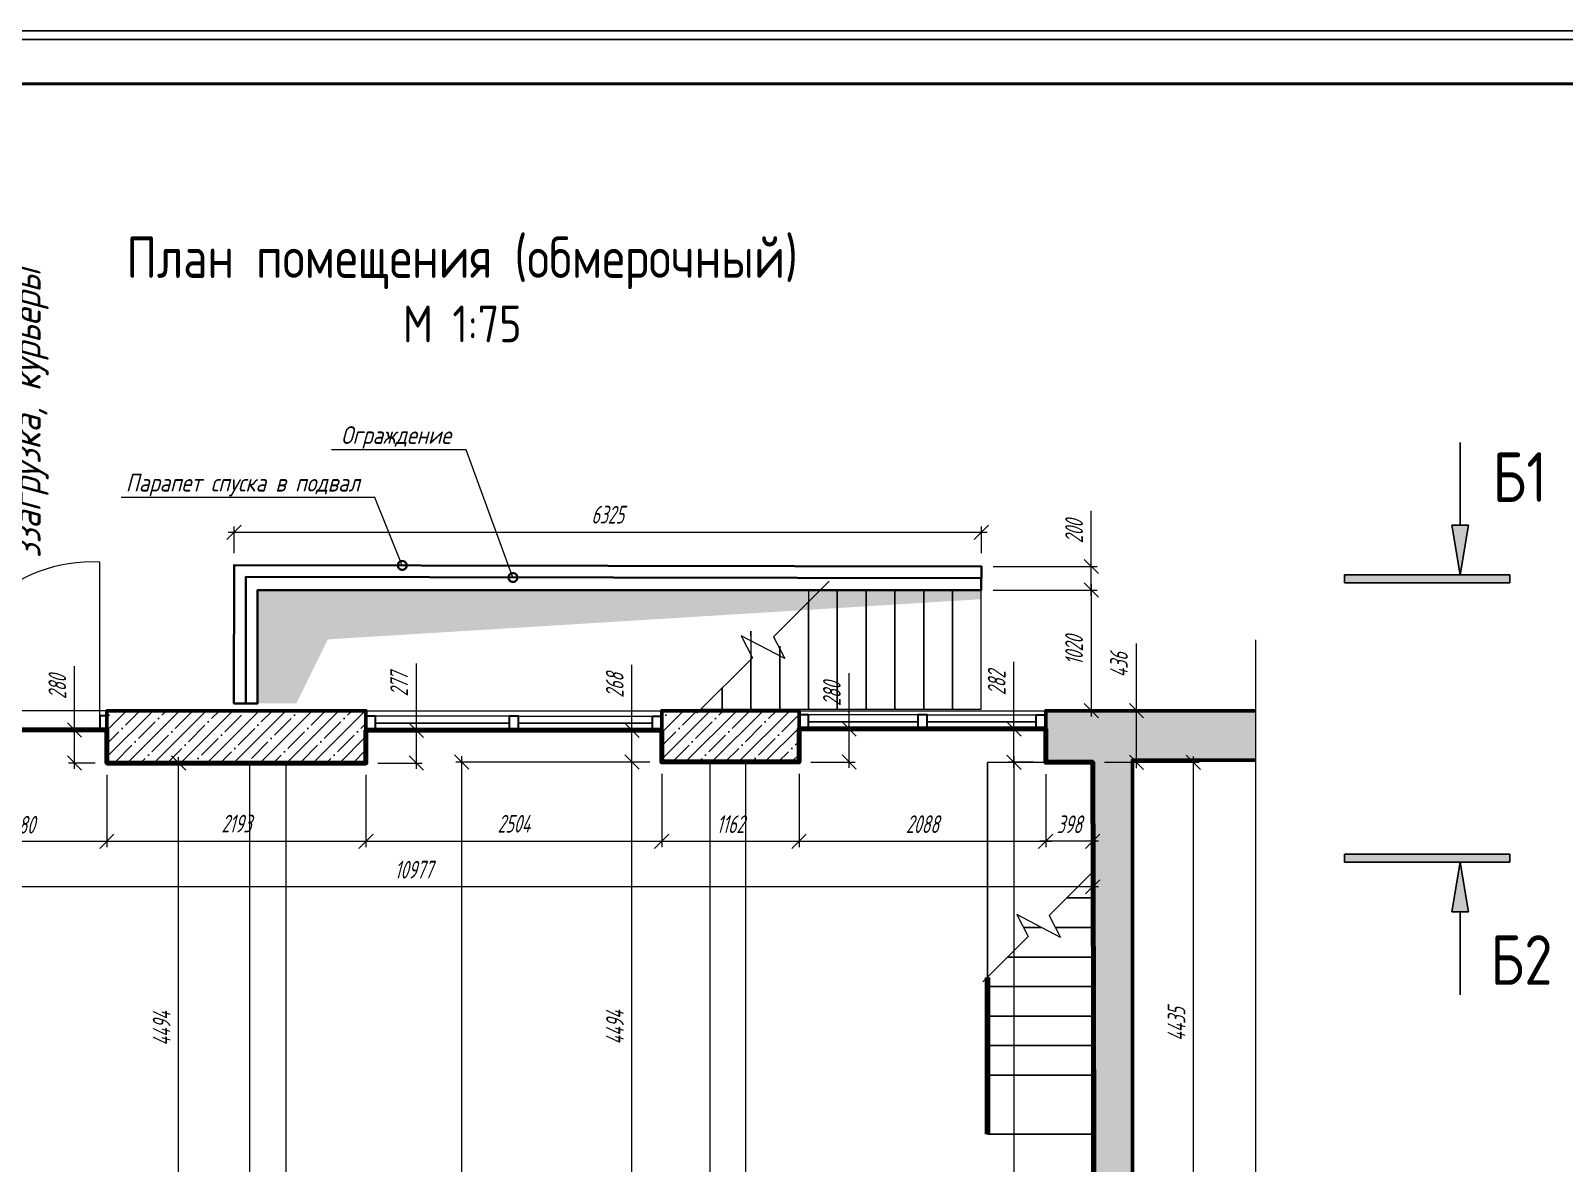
# Model space of a CAD drawing. Header units: millimetres. Extents: x -85477 to 745244, y -3684 to 128206.
# Drawn here: x 553729 to 566711, y 87779 to 97364 of the extents above; entities that cross this region are included whole.
import ezdxf
from ezdxf import colors
from ezdxf.entities.mleader import LeaderData, LeaderLine
from ezdxf.enums import TextEntityAlignment as Align
from ezdxf.math import Vec2, Vec3

# ---------------------------------------------------------------- set-up
doc = ezdxf.new("R2010")
doc.units = ezdxf.units.MM
doc.linetypes.add('ACAD_ISO02W100', pattern=[15, 12, -3])
doc.layers.add('БЛОКИ', color=7, linetype='Continuous')
doc.layers.add('ФОРМАТ', color=7, linetype='Continuous')
for name, color, linetype, lineweight in [('РАЗМЕРЫ', 5, 'Continuous', 15), ('СТЕНЫ 01', 7, 'Continuous', 50), ('ТЕКСТ', 106, 'Continuous', 20)]:
    doc.layers.add(name, color=color, linetype=linetype, lineweight=lineweight)
doc.layers.add('ШТРИХОВКА', color=3, linetype='Continuous', transparency=0.5)
doc.styles.add('ism - 01', font='simplex.shx', dxfattribs={"width": 0.62, "oblique": 15, "height": 150})
doc.styles.add('ism - 02', font='simplex.shx', dxfattribs={"width": 0.8, "oblique": 15, "height": 150})
doc.styles.add('TITLE', font='romant.shx', dxfattribs={"width": 0.8})
doc.linetypes.add('ограждение2', pattern='A,6.35,-2.54,[132,ltypeshp.shx,S=2.54,R=0,X=-2.54,Y=0],-2.54,25.4', length=36.83)
doc.dimstyles.new('ism - 01', dxfattribs={"dimtxt": 150, "dimasz": 120, "dimexe": 50, "dimexo": 100, "dimgap": 65, "dimtad": 1, "dimdec": 0, "dimtxsty": 'ism - 01', "dimblk": 'OBLIQUE', "dimcen": 0, "dimdle": 50, "dimadec": 0, "dimazin": 0, "dimtfac": 1, "dimtdec": 0, "dimtmove": 0, "dimatfit": 3, "dimldrblk": 'OBLIQUE', "dimfxl": 1, "dimlwd": -1, "dimlwe": -1, "dimarcsym": 0})

# ---------------------------------------------------------------- blocks, each defined once
blk = doc.blocks.new('_Oblique')
at = {"color": 0, "lineweight": -2}
blk.add_line((-0.5, -0.5), (0.5, 0.5), dxfattribs=at)
blk = doc.blocks.new('*D131')
at = {"layer": 'Defpoints', "color": 0}
for p in [(562719, 91173), (563571, 91173), (562719, 86738)]:
    blk.add_point(p, dxfattribs=at)
at = {"layer": 'РАЗМЕРЫ', "color": 0}
for p, q in [((562819, 91173), (563621, 91173)), ((563571, 86688), (563571, 91223)), ((562819, 86738), (563621, 86738))]:
    blk.add_line(p, q, dxfattribs=at)
at = {"layer": 'РАЗМЕРЫ', "color": 0, "xscale": 120, "yscale": 120, "zscale": 120}
for p, rotation in [((563571, 91173), 90), ((563571, 86738), 270)]:
    blk.add_blockref('_Oblique', p, dxfattribs=dict(at, rotation=rotation))
at = {"layer": 'РАЗМЕРЫ', "color": 0, "insert": (563428, 88956), "char_height": 150, "attachment_point": 5, "rotation": 90, "style": 'ism - 01'}
blk.add_mtext('4435', dxfattribs=at)
blk = doc.blocks.new('*U133')
h = blk.add_hatch(color=0)
h.paths.add_polyline_path([(-750, 325), (-700, 325), (-700, 25)])
h.paths.add_polyline_path([(-700, 25), (-700, 325), (-650, 325)])
h.paths.add_polyline_path([(0, 25), (0, -25), (-1000, -25), (-1000, 25)])
at = {"color": 0}
for p, q in [((-700, 325), (-700, 825)), ((-750, 325), (-650, 325)), ((-700, 25), (-750, 325)), ((-650, 325), (-700, 25)), ((-1000, 25), (0, 25)), ((-1000, -25), (-1000, 25)), ((0, 25), (0, -25)), ((0, -25), (-1000, -25))]:
    blk.add_line(p, q, dxfattribs=at)
at = {"color": 0, "style": 'TITLE', "width": 0.8}
for tag, p in [('ЗНАЧЕНИЕ_2', (-1070.2, 615.2)), ('ЗНАЧЕНИЕ_1', (12250.5, 620.2))]:
    blk.add_attdef(tag, text='', height=300, dxfattribs=at).set_placement(p, align=Align.MIDDLE_CENTER)
blk = doc.blocks.new('*U134')
h = blk.add_hatch(color=0)
h.paths.add_polyline_path([(-750, -325), (-700, -325), (-700, -25)])
h.paths.add_polyline_path([(-700, -25), (-700, -325), (-650, -325)])
h.paths.add_polyline_path([(0, -25), (0, 25), (-1000, 25), (-1000, -25)])
at = {"color": 0}
for p, q in [((0, 25), (-1000, 25)), ((-1000, 25), (-1000, -25)), ((0, -25), (0, 25)), ((-1000, -25), (0, -25)), ((-700, -25), (-750, -325)), ((-650, -325), (-700, -25)), ((-750, -325), (-650, -325)), ((-700, -325), (-700, -825))]:
    blk.add_line(p, q, dxfattribs=at)
at = {"color": 0, "style": 'TITLE', "width": 0.8}
for tag, p in [('ЗНАЧЕНИЕ_2', (-1060, -615.2)), ('ЗНАЧЕНИЕ_1', (12219.7, -620.2))]:
    blk.add_attdef(tag, text='', height=300, dxfattribs=at).set_placement(p, align=Align.MIDDLE_CENTER)
blk = doc.blocks.new('*U316')
at = {"layer": 'ФОРМАТ', "linetype": 'ByBlock', "lineweight": -2, "ltscale": 1.333333}
blk.add_line((0, 594), (-420, 594), dxfattribs=at)
blk.add_lwpolyline([(-419, 1), (-1, 1), (-1, 593), (-419, 593)], close=True, dxfattribs=at)
at = {"layer": 'ФОРМАТ', "linetype": 'ByBlock', "lineweight": 40}
blk.add_lwpolyline([(-399, 588), (-6, 588), (-6, 6), (-399, 6)], close=True, dxfattribs=at)
blk = doc.blocks.new('*D262')
at = {"layer": 'Defpoints', "color": 0}
for p in [(552894, 91189), (554374, 91166), (554374, 90504)]:
    blk.add_point(p, dxfattribs=at)
at = {"layer": 'РАЗМЕРЫ', "color": 0}
for p, q in [((552894, 91089), (552894, 90454)), ((554374, 91066), (554374, 90454)), ((552844, 90504), (554424, 90504))]:
    blk.add_line(p, q, dxfattribs=at)
at = {"layer": 'РАЗМЕРЫ', "color": 0, "xscale": 120, "yscale": 120, "zscale": 120, "rotation": 180}
blk.add_blockref('_Oblique', (552894, 90504), dxfattribs=at)
at = {"layer": 'РАЗМЕРЫ', "color": 0, "xscale": 120, "yscale": 120, "zscale": 120}
blk.add_blockref('_Oblique', (554374, 90504), dxfattribs=at)
at = {"layer": 'РАЗМЕРЫ', "color": 0, "insert": (553634, 90644), "char_height": 150, "attachment_point": 5, "style": 'ism - 01'}
blk.add_mtext('1480', dxfattribs=at)
blk = doc.blocks.new('*D269')
at = {"layer": 'Defpoints', "color": 0}
for p in [(554101, 91446), (554374, 91446), (554374, 91166)]:
    blk.add_point(p, dxfattribs=at)
at = {"layer": 'РАЗМЕРЫ', "color": 0}
for p, q in [((554101, 91446), (554101, 91986)), ((554274, 91446), (554051, 91446)), ((554101, 91116), (554101, 91496)), ((554274, 91166), (554051, 91166))]:
    blk.add_line(p, q, dxfattribs=at)
at = {"layer": 'РАЗМЕРЫ', "color": 0, "xscale": 120, "yscale": 120, "zscale": 120}
for p, rotation in [((554101, 91446), 90), ((554101, 91166), 270)]:
    blk.add_blockref('_Oblique', p, dxfattribs=dict(at, rotation=rotation))
at = {"layer": 'РАЗМЕРЫ', "color": 0, "insert": (553955, 91810), "char_height": 150, "attachment_point": 5, "rotation": 90, "style": 'ism - 01'}
blk.add_mtext('280', dxfattribs=at)
blk = doc.blocks.new('*D270')
at = {"layer": 'Defpoints', "color": 0}
for p in [(554374, 91166), (556567, 91166), (556567, 90504)]:
    blk.add_point(p, dxfattribs=at)
at = {"layer": 'РАЗМЕРЫ', "color": 0}
for p, q in [((554374, 91066), (554374, 90454)), ((556567, 91066), (556567, 90454)), ((554324, 90504), (556617, 90504))]:
    blk.add_line(p, q, dxfattribs=at)
at = {"layer": 'РАЗМЕРЫ', "color": 0, "xscale": 120, "yscale": 120, "zscale": 120, "rotation": 180}
blk.add_blockref('_Oblique', (554374, 90504), dxfattribs=at)
at = {"layer": 'РАЗМЕРЫ', "color": 0, "xscale": 120, "yscale": 120, "zscale": 120}
blk.add_blockref('_Oblique', (556567, 90504), dxfattribs=at)
at = {"layer": 'РАЗМЕРЫ', "color": 0, "insert": (555471, 90654), "char_height": 150, "attachment_point": 5, "style": 'ism - 01'}
blk.add_mtext('2193', dxfattribs=at)
blk = doc.blocks.new('*D271')
at = {"layer": 'Defpoints', "color": 0}
for p in [(556567, 91166), (559071, 91175), (559071, 90504)]:
    blk.add_point(p, dxfattribs=at)
at = {"layer": 'РАЗМЕРЫ', "color": 0}
for p, q in [((556567, 91066), (556567, 90454)), ((559071, 91075), (559071, 90454)), ((556517, 90504), (559121, 90504))]:
    blk.add_line(p, q, dxfattribs=at)
at = {"layer": 'РАЗМЕРЫ', "color": 0, "xscale": 120, "yscale": 120, "zscale": 120, "rotation": 180}
blk.add_blockref('_Oblique', (556567, 90504), dxfattribs=at)
at = {"layer": 'РАЗМЕРЫ', "color": 0, "xscale": 120, "yscale": 120, "zscale": 120}
blk.add_blockref('_Oblique', (559071, 90504), dxfattribs=at)
at = {"layer": 'РАЗМЕРЫ', "color": 0, "insert": (557819, 90653), "char_height": 150, "attachment_point": 5, "style": 'ism - 01'}
blk.add_mtext('2504', dxfattribs=at)
blk = doc.blocks.new('*D272')
at = {"layer": 'Defpoints', "color": 0}
for p in [(559071, 91175), (560233, 91175), (560233, 90504)]:
    blk.add_point(p, dxfattribs=at)
at = {"layer": 'РАЗМЕРЫ', "color": 0}
for p, q in [((559071, 91075), (559071, 90454)), ((560233, 91075), (560233, 90454)), ((559021, 90504), (560283, 90504))]:
    blk.add_line(p, q, dxfattribs=at)
at = {"layer": 'РАЗМЕРЫ', "color": 0, "xscale": 120, "yscale": 120, "zscale": 120, "rotation": 180}
blk.add_blockref('_Oblique', (559071, 90504), dxfattribs=at)
at = {"layer": 'РАЗМЕРЫ', "color": 0, "xscale": 120, "yscale": 120, "zscale": 120}
blk.add_blockref('_Oblique', (560233, 90504), dxfattribs=at)
at = {"layer": 'РАЗМЕРЫ', "color": 0, "insert": (559652, 90649), "char_height": 150, "attachment_point": 5, "style": 'ism - 01'}
blk.add_mtext('1162', dxfattribs=at)
blk = doc.blocks.new('*D273')
at = {"layer": 'Defpoints', "color": 0}
for p in [(560233, 91175), (562321, 91173), (562321, 90504)]:
    blk.add_point(p, dxfattribs=at)
at = {"layer": 'РАЗМЕРЫ', "color": 0}
for p, q in [((560233, 91075), (560233, 90454)), ((562321, 91073), (562321, 90454)), ((560183, 90504), (562371, 90504))]:
    blk.add_line(p, q, dxfattribs=at)
at = {"layer": 'РАЗМЕРЫ', "color": 0, "xscale": 120, "yscale": 120, "zscale": 120, "rotation": 180}
blk.add_blockref('_Oblique', (560233, 90504), dxfattribs=at)
at = {"layer": 'РАЗМЕРЫ', "color": 0, "xscale": 120, "yscale": 120, "zscale": 120}
blk.add_blockref('_Oblique', (562321, 90504), dxfattribs=at)
at = {"layer": 'РАЗМЕРЫ', "color": 0, "insert": (561277, 90649), "char_height": 150, "attachment_point": 5, "style": 'ism - 01'}
blk.add_mtext('2088', dxfattribs=at)
blk = doc.blocks.new('*D274')
at = {"layer": 'Defpoints', "color": 0}
for p in [(562321, 91173), (562719, 91173), (562321, 90504)]:
    blk.add_point(p, dxfattribs=at)
at = {"layer": 'РАЗМЕРЫ', "color": 0}
for p, q in [((562321, 91073), (562321, 90454)), ((562719, 91073), (562719, 90454)), ((562769, 90504), (562271, 90504))]:
    blk.add_line(p, q, dxfattribs=at)
at = {"layer": 'РАЗМЕРЫ', "color": 0, "xscale": 120, "yscale": 120, "zscale": 120, "rotation": 180}
blk.add_blockref('_Oblique', (562321, 90504), dxfattribs=at)
at = {"layer": 'РАЗМЕРЫ', "color": 0, "xscale": 120, "yscale": 120, "zscale": 120}
blk.add_blockref('_Oblique', (562719, 90504), dxfattribs=at)
at = {"layer": 'РАЗМЕРЫ', "color": 0, "insert": (562520, 90648), "char_height": 150, "attachment_point": 5, "style": 'ism - 01'}
blk.add_mtext('398', dxfattribs=at)
blk = doc.blocks.new('*D275')
at = {"layer": 'Defpoints', "color": 0}
for p in [(556647, 91443), (556994, 91443), (556567, 91166)]:
    blk.add_point(p, dxfattribs=at)
at = {"layer": 'РАЗМЕРЫ', "color": 0}
for p, q in [((556994, 91443), (556994, 92009)), ((556747, 91443), (557044, 91443)), ((556994, 91116), (556994, 91493)), ((556667, 91166), (557044, 91166))]:
    blk.add_line(p, q, dxfattribs=at)
at = {"layer": 'РАЗМЕРЫ', "color": 0, "xscale": 120, "yscale": 120, "zscale": 120}
for p, rotation in [((556994, 91443), 90), ((556994, 91166), 270)]:
    blk.add_blockref('_Oblique', p, dxfattribs=dict(at, rotation=rotation))
at = {"layer": 'РАЗМЕРЫ', "color": 0, "insert": (556848, 91831), "char_height": 150, "attachment_point": 5, "rotation": 90, "style": 'ism - 01'}
blk.add_mtext('277', dxfattribs=at)
blk = doc.blocks.new('*D276')
at = {"layer": 'Defpoints', "color": 0}
for p in [(558819, 91443), (559071, 91443), (559071, 91175)]:
    blk.add_point(p, dxfattribs=at)
at = {"layer": 'РАЗМЕРЫ', "color": 0}
for p, q in [((558819, 91443), (558819, 91998)), ((558971, 91443), (558769, 91443)), ((558819, 91125), (558819, 91493)), ((558971, 91175), (558769, 91175))]:
    blk.add_line(p, q, dxfattribs=at)
at = {"layer": 'РАЗМЕРЫ', "color": 0, "xscale": 120, "yscale": 120, "zscale": 120}
for p, rotation in [((558819, 91443), 90), ((558819, 91175), 270)]:
    blk.add_blockref('_Oblique', p, dxfattribs=dict(at, rotation=rotation))
at = {"layer": 'РАЗМЕРЫ', "color": 0, "insert": (558673, 91823), "char_height": 150, "attachment_point": 5, "rotation": 90, "style": 'ism - 01'}
blk.add_mtext('268', dxfattribs=at)
blk = doc.blocks.new('*D277')
at = {"layer": 'Defpoints', "color": 0}
for p in [(560313, 91455), (560657, 91455), (560233, 91175)]:
    blk.add_point(p, dxfattribs=at)
at = {"layer": 'РАЗМЕРЫ', "color": 0}
for p, q in [((560657, 91455), (560657, 91927)), ((560413, 91455), (560707, 91455)), ((560657, 91125), (560657, 91455)), ((560333, 91175), (560707, 91175))]:
    blk.add_line(p, q, dxfattribs=at)
at = {"layer": 'РАЗМЕРЫ', "color": 0, "xscale": 120, "yscale": 120, "zscale": 120}
for p, rotation in [((560657, 91455), 90), ((560657, 91175), 270)]:
    blk.add_blockref('_Oblique', p, dxfattribs=dict(at, rotation=rotation))
at = {"layer": 'РАЗМЕРЫ', "color": 0, "insert": (560511, 91751), "char_height": 150, "attachment_point": 5, "rotation": 90, "style": 'ism - 01'}
blk.add_mtext('280', dxfattribs=at)
blk = doc.blocks.new('*D278')
at = {"layer": 'Defpoints', "color": 0}
for p in [(562052, 91455), (562321, 91455), (562321, 91173)]:
    blk.add_point(p, dxfattribs=at)
at = {"layer": 'РАЗМЕРЫ', "color": 0}
for p, q in [((562052, 91455), (562052, 92024)), ((562221, 91455), (562002, 91455)), ((562052, 91123), (562052, 91505)), ((562221, 91173), (562002, 91173))]:
    blk.add_line(p, q, dxfattribs=at)
at = {"layer": 'РАЗМЕРЫ', "color": 0, "xscale": 120, "yscale": 120, "zscale": 120}
for p, rotation in [((562052, 91455), 90), ((562052, 91173), 270)]:
    blk.add_blockref('_Oblique', p, dxfattribs=dict(at, rotation=rotation))
at = {"layer": 'РАЗМЕРЫ', "color": 0, "insert": (561906, 91843), "char_height": 150, "attachment_point": 5, "rotation": 90, "style": 'ism - 01'}
blk.add_mtext('282', dxfattribs=at)
blk = doc.blocks.new('*D301')
at = {"layer": 'Defpoints', "color": 0}
for p in [(554982, 91166), (555581, 91166), (555581, 86672)]:
    blk.add_point(p, dxfattribs=at)
at = {"layer": 'РАЗМЕРЫ', "color": 0}
for p, q in [((555481, 91166), (554932, 91166)), ((554982, 86622), (554982, 91216)), ((555481, 86672), (554932, 86672))]:
    blk.add_line(p, q, dxfattribs=at)
at = {"layer": 'РАЗМЕРЫ', "color": 0, "xscale": 120, "yscale": 120, "zscale": 120}
for p, rotation in [((554982, 91166), 90), ((554982, 86672), 270)]:
    blk.add_blockref('_Oblique', p, dxfattribs=dict(at, rotation=rotation))
at = {"layer": 'РАЗМЕРЫ', "color": 0, "insert": (554838, 88919), "char_height": 150, "attachment_point": 5, "rotation": 90, "style": 'ism - 01'}
blk.add_mtext('4494', dxfattribs=at)
blk = doc.blocks.new('*D302')
at = {"layer": 'Defpoints', "color": 0}
for p in [(558819, 91175), (559071, 91175), (559479, 86681)]:
    blk.add_point(p, dxfattribs=at)
at = {"layer": 'РАЗМЕРЫ', "color": 0}
for p, q in [((558971, 91175), (558769, 91175)), ((558819, 86631), (558819, 91225)), ((559379, 86681), (558769, 86681))]:
    blk.add_line(p, q, dxfattribs=at)
at = {"layer": 'РАЗМЕРЫ', "color": 0, "xscale": 120, "yscale": 120, "zscale": 120}
for p, rotation in [((558819, 91175), 90), ((558819, 86681), 270)]:
    blk.add_blockref('_Oblique', p, dxfattribs=dict(at, rotation=rotation))
at = {"layer": 'РАЗМЕРЫ', "color": 0, "insert": (558675, 88928), "char_height": 150, "attachment_point": 5, "rotation": 90, "style": 'ism - 01'}
blk.add_mtext('4494', dxfattribs=at)
blk = doc.blocks.new('*D377')
at = {"layer": 'Defpoints', "color": 0}
for p in [(561776, 93119), (555451, 92841), (561776, 92841)]:
    blk.add_point(p, dxfattribs=at)
at = {"layer": 'РАЗМЕРЫ', "color": 0}
for p, q in [((555401, 93119), (561826, 93119)), ((555451, 92941), (555451, 93169)), ((561776, 92941), (561776, 93169))]:
    blk.add_line(p, q, dxfattribs=at)
at = {"layer": 'РАЗМЕРЫ', "color": 0, "xscale": 120, "yscale": 120, "zscale": 120, "rotation": 180}
blk.add_blockref('_Oblique', (555451, 93119), dxfattribs=at)
at = {"layer": 'РАЗМЕРЫ', "color": 0, "xscale": 120, "yscale": 120, "zscale": 120}
blk.add_blockref('_Oblique', (561776, 93119), dxfattribs=at)
at = {"layer": 'РАЗМЕРЫ', "color": 0, "insert": (558613, 93268), "char_height": 150, "attachment_point": 5, "style": 'ism - 01'}
blk.add_mtext('6325', dxfattribs=at)
blk = doc.blocks.new('*D378')
at = {"layer": 'Defpoints', "color": 0}
for p in [(561776, 92830), (562707, 92830), (561776, 92630)]:
    blk.add_point(p, dxfattribs=at)
at = {"layer": 'РАЗМЕРЫ', "color": 0}
for p, q in [((562707, 92830), (562707, 93301)), ((561876, 92830), (562757, 92830)), ((562707, 92580), (562707, 92830)), ((561876, 92630), (562757, 92630))]:
    blk.add_line(p, q, dxfattribs=at)
at = {"layer": 'РАЗМЕРЫ', "color": 0, "xscale": 120, "yscale": 120, "zscale": 120}
for p, rotation in [((562707, 92830), 90), ((562707, 92630), 270)]:
    blk.add_blockref('_Oblique', p, dxfattribs=dict(at, rotation=rotation))
at = {"layer": 'РАЗМЕРЫ', "color": 0, "insert": (562561, 93125), "char_height": 150, "attachment_point": 5, "rotation": 90, "style": 'ism - 01'}
blk.add_mtext('200', dxfattribs=at)
blk = doc.blocks.new('*U379')
at = {"layer": 'РАЗМЕРЫ', "color": 0, "ltscale": 100}
for p, q in [((-330, -330), (141, 141)), ((-233, -515), (-604, -321)), ((-604, -321), (-507, -507)), ((-330, -330), (-233, -515)), ((-978, -978), (-507, -507))]:
    blk.add_line(p, q, dxfattribs=at)
blk = doc.blocks.new('*D380')
at = {"layer": 'Defpoints', "color": 0}
for p in [(561776, 92630), (561776, 91609), (562707, 91609)]:
    blk.add_point(p, dxfattribs=at)
at = {"layer": 'РАЗМЕРЫ', "color": 0}
for p, q in [((561876, 92630), (562757, 92630)), ((562707, 92680), (562707, 91559)), ((561876, 91609), (562757, 91609))]:
    blk.add_line(p, q, dxfattribs=at)
at = {"layer": 'РАЗМЕРЫ', "color": 0, "xscale": 120, "yscale": 120, "zscale": 120}
for p, rotation in [((562707, 92630), 90), ((562707, 91609), 270)]:
    blk.add_blockref('_Oblique', p, dxfattribs=dict(at, rotation=rotation))
at = {"layer": 'РАЗМЕРЫ', "color": 0, "insert": (562561, 92119), "char_height": 150, "attachment_point": 5, "rotation": 90, "style": 'ism - 01'}
blk.add_mtext('1020', dxfattribs=at)
blk = doc.blocks.new('_DotSmall')
at = {"color": 0, "linetype": 'ByBlock', "const_width": 0.5}
blk.add_lwpolyline([(-0.0625, 0, 1), (0.0625, 0, 1)], format="xyb", close=True, dxfattribs=at)
blk = doc.blocks.new('*D388')
at = {"layer": 'Defpoints', "color": 0}
for p in [(551742, 91173), (562719, 91173), (551742, 90119)]:
    blk.add_point(p, dxfattribs=at)
at = {"layer": 'РАЗМЕРЫ', "color": 0, "linetype": 'Continuous'}
for p, q in [((551742, 91073), (551742, 90069)), ((562719, 91073), (562719, 90069)), ((562769, 90119), (551692, 90119))]:
    blk.add_line(p, q, dxfattribs=at)
at = {"layer": 'РАЗМЕРЫ', "color": 0, "xscale": 120, "yscale": 120, "zscale": 120, "rotation": 180}
blk.add_blockref('_Oblique', (551742, 90119), dxfattribs=at)
at = {"layer": 'РАЗМЕРЫ', "color": 0, "xscale": 120, "yscale": 120, "zscale": 120}
blk.add_blockref('_Oblique', (562719, 90119), dxfattribs=at)
at = {"layer": 'РАЗМЕРЫ', "color": 0, "insert": (556971, 90264), "char_height": 150, "attachment_point": 5, "style": 'ism - 01'}
blk.add_mtext('10977', dxfattribs=at)
blk = doc.blocks.new('*D528')
at = {"layer": 'Defpoints', "color": 0}
for p in [(559071, 91175), (557377, 68893), (558470, 68893)]:
    blk.add_point(p, dxfattribs=at)
at = {"layer": 'РАЗМЕРЫ', "color": 0, "linetype": 'Continuous'}
for p, q in [((558971, 91175), (557327, 91175)), ((557377, 91225), (557377, 68843)), ((558370, 68893), (557327, 68893))]:
    blk.add_line(p, q, dxfattribs=at)
at = {"layer": 'РАЗМЕРЫ', "color": 0, "xscale": 120, "yscale": 120, "zscale": 120}
for p, rotation in [((557377, 91175), 90), ((557377, 68893), 270)]:
    blk.add_blockref('_Oblique', p, dxfattribs=dict(at, rotation=rotation))
at = {"layer": 'РАЗМЕРЫ', "color": 0, "insert": (557231, 80034), "char_height": 150, "attachment_point": 5, "rotation": 90, "style": 'ism - 01'}
blk.add_mtext('22282', dxfattribs=at)
blk = doc.blocks.new('*D730')
at = {"layer": 'Defpoints', "color": 0}
for p in [(562719, 91609), (563089, 91609), (562719, 91173)]:
    blk.add_point(p, dxfattribs=at)
at = {"layer": 'РАЗМЕРЫ', "color": 0}
for p, q in [((563089, 91609), (563089, 92178)), ((563089, 91123), (563089, 91659)), ((562819, 91609), (563139, 91609)), ((562819, 91173), (563139, 91173))]:
    blk.add_line(p, q, dxfattribs=at)
at = {"layer": 'РАЗМЕРЫ', "color": 0, "xscale": 120, "yscale": 120, "zscale": 120}
for p, rotation in [((563089, 91609), 90), ((563089, 91173), 270)]:
    blk.add_blockref('_Oblique', p, dxfattribs=dict(at, rotation=rotation))
at = {"layer": 'РАЗМЕРЫ', "color": 0, "insert": (562941, 91996), "char_height": 150, "attachment_point": 5, "rotation": 90, "style": 'ism - 01'}
blk.add_mtext('436', dxfattribs=at)
blk = doc.blocks.new('*D763')
at = {"layer": 'Defpoints', "color": 0}
for p in [(562321, 91173), (561715, 79258), (562052, 79258)]:
    blk.add_point(p, dxfattribs=at)
at = {"layer": 'РАЗМЕРЫ', "color": 0}
for p, q in [((562221, 91173), (562002, 91173)), ((562052, 91223), (562052, 79208)), ((561815, 79258), (562102, 79258))]:
    blk.add_line(p, q, dxfattribs=at)
at = {"layer": 'РАЗМЕРЫ', "color": 0, "xscale": 120, "yscale": 120, "zscale": 120}
for p, rotation in [((562052, 91173), 90), ((562052, 79258), 270)]:
    blk.add_blockref('_Oblique', p, dxfattribs=dict(at, rotation=rotation))
at = {"layer": 'РАЗМЕРЫ', "color": 0, "insert": (561908, 85216), "char_height": 150, "attachment_point": 5, "rotation": 90, "style": 'ism - 01'}
blk.add_mtext('11915', dxfattribs=at)
blk = doc.blocks.new('*U125')
at = {"layer": 'РАЗМЕРЫ', "color": 0, "ltscale": 100}
blk.add_line((0, -11842.5), (0, 200), dxfattribs=at)
blk = doc.blocks.new('*U1236')
at = {"layer": 'РАЗМЕРЫ', "color": 0, "ltscale": 100}
for p, q in [((-243, -243), (141, 141)), ((-146, -429), (-517, -234)), ((-517, -234), (-420, -420)), ((-243, -243), (-146, -429)), ((-804, -804), (-420, -420))]:
    blk.add_line(p, q, dxfattribs=at)

msp = doc.modelspace()

# ---------------------------------------------------------------- hatches: boundary and pattern name
at = {"layer": 'ШТРИХОВКА', "true_color": 0x636466}
h = msp.add_hatch(color=251, dxfattribs=at)
h.dxf.hatch_style = 1
h.paths.add_polyline_path([(555650.6, 91671.5), (555979, 91671.8), (556243.9, 92212.7), (561775.6, 92552.6), (561775.6, 92629.7), (555650.6, 92629.7)])
at = {"layer": 'ШТРИХОВКА', "true_color": 0x000000}
h = msp.add_hatch(dxfattribs=at)
h.set_pattern_fill('ANSI35', color=18, scale=25)
h.paths.add_polyline_path([(559071.3, 91175.3), (560233.3, 91175.3), (560233.3, 91609.3), (559071.3, 91609.3)])
h.paths.add_polyline_path([(554374.3, 91166.3), (556567.3, 91166.3), (556567.3, 91609.3), (554374.3, 91609.3)])
h = msp.add_hatch(dxfattribs=at)
h.set_pattern_fill('ANSI35', color=18, scale=25)
h.paths.add_polyline_path([(559850.3, 79138.3), (561595.3, 79138.3), (561595.3, 78573.3), (559850.3, 78573.3)], flags=16)
h.paths.add_polyline_path([(564100.5, 68897.9), (564100.5, 68358.3), (561664.3, 68358.3), (561664.3, 68898.3), (561946.3, 68898.3), (561946.3, 75274.3), (562056.3, 75274.3), (562056.3, 75850.3), (559863.3, 75850.3), (559863.3, 76524.3), (559167.3, 76524.3), (559167.3, 76027.3), (558767.3, 76027.3), (558767.3, 76834.3), (559012.3, 76834.3), (559012.3, 77019.3), (559152.3, 77019.3), (559152.3, 76869.3), (559197.3, 76869.3), (559197.3, 76741.3), (560320.3, 76741.3), (560320.3, 76581.3), (560062.3, 76581.3), (560062.3, 76031.3), (562027.3, 76031.2), (562027.3, 76581.5), (561582.8, 76581), (561582.8, 76831.5), (562028.6, 76831.2), (562030.8, 78381.3), (559815.3, 78381.3), (559815.3, 78259.3), (559147.3, 78259.3), (559147.3, 78029.3), (559012.3, 78029.3), (559012.3, 78553.3), (559465.3, 78553.3), (559465.3, 79258.3), (561715.3, 79258.3), (561715.3, 78573.3), (562654.3, 78573.3), (562654.3, 78708.3), (562754.3, 78708.3), (562754.3, 86108.3), (562696.3, 86108.3), (562696.3, 86738.3), (562719.3, 86738.3), (562719.3, 91173.3), (562321.3, 91173.3), (562321.3, 91609.3), (564100.5, 91609.3), (564100.5, 91189.3), (563054.3, 91189.3), (563054.3, 78288.3), (562654.3, 78288.3), (562654.3, 78335.9), (562279.3, 78336.8), (562279.3, 75850.3), (562177.8, 75850.3), (562177.8, 75274.3), (562246.3, 75274.3), (562246.3, 68902.8)])

# ---------------------------------------------------------------- linework, layer by layer
for p, q in [((561828, 91172.2), (562321.3, 91173.3)), ((561828, 90275), (561828, 91172.2)), ((561828, 88025), (561828, 90275)), ((562498.9, 90025), (562721.8, 90025)), ((562132.7, 89775), (562284.2, 89775)), ((562402.1, 89775), (562721.8, 89775)), ((561998.9, 89525), (562721.8, 89525)), ((561828, 89275), (562721.8, 89275)), ((561828, 89025), (562721.8, 89025)), ((561828, 88775), (562721.8, 88775)), ((561828, 88525), (562721.8, 88525)), ((561828, 88025), (562721.8, 88025))]:
    msp.add_line(p, q)
at = {"const_width": 50}
msp.add_lwpolyline([(561828, 89354.1), (561828, 88025)], dxfattribs=at)
at = {"layer": 'РАЗМЕРЫ', "color": 4}
msp.add_lwpolyline([(554314.3, 91566.3), (554314.3, 92866.3, 0.4297494), (552954.3, 91566.3)], format="xyb", dxfattribs=at)
at = {"layer": 'РАЗМЕРЫ', "color": 0, "lineweight": 35}
msp.add_lwpolyline([(555448.7, 91671.4), (555451, 92841.4), (561776, 92829.5), (561775.6, 92629.5), (555650.6, 92629.7), (555650.6, 91671.5)], close=True, dxfattribs=at)
at = {"layer": 'РАЗМЕРЫ', "color": 0}
for points in [[(560556.9, 92629.5), (560313.1, 92629.5), (560313.1, 91621.3), (560556.9, 91621.3)], [(560800.6, 92629.5), (560556.9, 92629.5), (560556.9, 91621.3), (560800.6, 91621.3)], [(561044.4, 92629.5), (560800.6, 92629.5), (560800.6, 91621.3), (561044.4, 91621.3)], [(561288.1, 92629.5), (561044.4, 92629.5), (561044.4, 91621.3), (561288.1, 91621.3)], [(561531.9, 92629.5), (561288.1, 92629.5), (561288.1, 91621.3), (561531.9, 91621.3)], [(561775.6, 92629.5), (561531.9, 92629.5), (561531.9, 91621.3), (561775.6, 91621.3)], [(554374.3, 91609.3), (552894.3, 91609.3), (552894.3, 91446.3), (554374.3, 91446.3)], [(556567.3, 91609.3), (559071.3, 91609.3), (559071.3, 91443.3), (556567.3, 91443.3)], [(560233.3, 91609.3), (562321.3, 91609.3), (562321.3, 91455.3), (560233.3, 91455.3)]]:
    msp.add_lwpolyline(points, close=True, dxfattribs=at)
for points in [[(560069.4, 92155.9), (560069.4, 91621.3), (560313.1, 91621.3), (560313.1, 92531.7)], [(559825.6, 92283.6), (559825.6, 91621.3), (560069.4, 91621.3), (560069.4, 92155.9)], [(559581.9, 91800.5), (559581.9, 91621.3), (559825.6, 91621.3), (559825.6, 92044.2)], [(559402.7, 91621.3), (559581.9, 91621.3), (559581.9, 91800.5)]]:
    msp.add_lwpolyline(points, dxfattribs=at)
at = {"layer": 'РАЗМЕРЫ'}
msp.add_lwpolyline([(559825.6, 92244), (559825.6, 92283.6)], dxfattribs=at)
at = {"layer": 'РАЗМЕРЫ', "color": 0}
for points in [[(560069.4, 92125.4, 0, 0, 0), (561439.6, 92125.4, 112, 0, 0), (561775.6, 92125.4, 0, 0, 0)], [(562274.9, 89779.9, 0, 0, 0), (562274.9, 88350.6, 112, 0, 0), (562274.9, 88025, 0, 0, 0)]]:
    msp.add_lwpolyline(points, format="xyseb", dxfattribs=at)
at = {"layer": 'РАЗМЕРЫ', "color": 4, "lineweight": 30}
for points in [[(554374.3, 91446.3), (554374.3, 91566.3), (554314.3, 91566.3), (554314.3, 91446.3)], [(556567.3, 91563.3), (556567.3, 91443.3), (556647.3, 91443.3), (556647.3, 91563.3)], [(557779.3, 91563.3), (557779.3, 91443.3), (557859.3, 91443.3), (557859.3, 91563.3)], [(559071.3, 91563.3), (559071.3, 91443.3), (558991.3, 91443.3), (558991.3, 91563.3)], [(560233.3, 91575.3), (560233.3, 91455.3), (560313.3, 91455.3), (560313.3, 91575.3)], [(561237.3, 91575.3), (561237.3, 91455.3), (561317.3, 91455.3), (561317.3, 91575.3)], [(562321.3, 91575.3), (562321.3, 91455.3), (562241.3, 91455.3), (562241.3, 91575.3)]]:
    msp.add_lwpolyline(points, close=True, dxfattribs=at)
at = {"layer": 'РАЗМЕРЫ', "color": 4}
for points in [[(557779.3, 91563.3), (556647.3, 91563.3), (556647.3, 91503.3), (557779.3, 91503.3)], [(557859.3, 91563.3), (558991.3, 91563.3), (558991.3, 91503.3), (557859.3, 91503.3)], [(561237.3, 91575.3), (560313.3, 91575.3), (560313.3, 91515.3), (561237.3, 91515.3)], [(561317.3, 91575.3), (562241.3, 91575.3), (562241.3, 91515.3), (561317.3, 91515.3)], [(557779.3, 91503.3), (556647.3, 91503.3), (556647.3, 91443.3), (557779.3, 91443.3)], [(557859.3, 91503.3), (558991.3, 91503.3), (558991.3, 91443.3), (557859.3, 91443.3)], [(561237.3, 91515.3), (560313.3, 91515.3), (560313.3, 91455.3), (561237.3, 91455.3)], [(561317.3, 91515.3), (562241.3, 91515.3), (562241.3, 91455.3), (561317.3, 91455.3)]]:
    msp.add_lwpolyline(points, close=True, dxfattribs=at)
at = {"layer": 'РАЗМЕРЫ', "color": 1, "lineweight": 100, "ltscale": 5}
msp.add_lwpolyline([(552894.3, 91446.3), (554374.3, 91446.3), (554374.3, 91166.3), (556567.3, 91166.3), (556567.3, 91443.3), (559071.3, 91443.3), (559071.3, 91175.3), (560233.3, 91175.3), (560233.3, 91455.3), (562321.3, 91455.3), (562321.3, 91173.3), (562719.3, 91173.3), (562754.3, 78708.3), (562654.3, 78708.3), (562654.3, 78573.3), (561715.3, 78573.3), (561715.3, 79258.3), (559465.3, 79258.3), (559465.3, 78553.3), (559012.3, 78553.3), (559012.3, 78259.3)], dxfattribs=at)
at = {"layer": 'РАЗМЕРЫ', "color": 0, "linetype": 'ACAD_ISO02W100', "ltscale": 0.5}
for points in [[(555581.3, 86672.3), (555891.3, 86672.3), (555891.3, 91166.3), (555581.3, 91166.3)], [(559479.3, 86681.3), (559781.3, 86681.3), (559781.3, 91175.3), (559479.3, 91175.3)]]:
    msp.add_lwpolyline(points, close=True, dxfattribs=at)
at = {"layer": 'СТЕНЫ 01'}
for points in [[(554374.3, 91166.3), (556567.3, 91166.3), (556567.3, 91609.3), (554374.3, 91609.3)], [(559071.3, 91175.3), (560233.3, 91175.3), (560233.3, 91609.3), (559071.3, 91609.3)]]:
    msp.add_lwpolyline(points, close=True, dxfattribs=at)
for points in [[(564100.5, 91609.3), (562321.3, 91609.3), (562321.3, 91173.3), (562719.3, 91173.3), (562719.3, 86738.3), (562696.3, 86738.3), (562696.3, 86108.3), (562754.3, 86108.3), (562754.3, 78708.3), (562654.3, 78708.3), (562654.3, 78573.3), (561715.3, 78573.3), (561715.3, 79258.3), (559465.3, 79258.3), (559465.3, 78553.3), (559012.3, 78553.3), (559012.3, 78029.3)], [(564100.5, 68897.9), (562246.3, 68902.8), (562246.3, 75274.3), (562177.8, 75274.3), (562177.8, 75850.3), (562279.3, 75850.3), (562279.3, 78336.8), (562654.3, 78335.9), (562654.3, 78288.3), (563054.3, 78288.3), (563054.3, 91189.3), (564100.5, 91189.3)]]:
    msp.add_lwpolyline(points, dxfattribs=at)

# ---------------------------------------------------------------- block references
at = {"layer": 'БЛОКИ'}
ref = msp.add_blockref('*U134', (564849.2, 92724.9), dxfattribs=dict(at, xscale=1.4, yscale=1.4, zscale=1.4, rotation=180))
ref.add_attrib('ЗНАЧЕНИЕ_2', 'Б1', dxfattribs={"layer": '0', "color": 0, "height": 420, "style": 'TITLE', "width": 0.8}).set_placement((566333.2, 93586.2), align=Align.MIDDLE_CENTER)
ref = msp.add_blockref('*U133', (564849.2, 90361.3), dxfattribs=dict(at, xscale=1.4, yscale=1.4, zscale=1.4, rotation=180))
ref.add_attrib('ЗНАЧЕНИЕ_2', 'Б2', dxfattribs={"layer": '0', "color": 0, "height": 420, "style": 'TITLE', "width": 0.8}).set_placement((566347.5, 89500), align=Align.MIDDLE_CENTER)
at = {"layer": 'РАЗМЕРЫ', "color": 0}
for name, p in [('*U379', (560346.4, 92565)), ('*U125', (564100.5, 92009.3)), ('*U1236', (562592.5, 90118.6))]:
    msp.add_blockref(name, p, dxfattribs=at)
at = {"layer": 'ФОРМАТ', "ltscale": 1.333333, "xscale": 75, "yscale": 75, "zscale": 75}
msp.add_blockref('*U316', (576864.2, 52813.5), dxfattribs=at)

# ---------------------------------------------------------------- texts
at = {"color": 0, "lineweight": 25, "insert": (542644.2, 95621.4), "char_height": 350, "attachment_point": 1, "style": 'TITLE'}
msp.add_mtext_dynamic_manual_height_columns('\\pxqc;План помещения (обмерочный)\\P{\\H0.88889x;М 1:75}', width=29475, gutter_width=1500, heights=[0], dxfattribs=at)
at = {"layer": 'ТЕКСТ', "insert": (552730.1, 92753.8), "char_height": 250, "attachment_point": 1, "rotation": 90, "style": 'ism - 02'}
msp.add_mtext_dynamic_manual_height_columns('\\pxqc;{\\C0;Вход для персонала, ззагрузка, курьеры}', width=2109.446, gutter_width=1500, heights=[0], dxfattribs=at).dxf.set("width", 2738.894)

# ---------------------------------------------------------------- dimensions: what is measured, and where the dimension line sits
at = {"layer": 'РАЗМЕРЫ'}
for base, p1, p2, picture, middle in [((561776, 93119.3), (555451, 92841.4), (561776, 92841.4), '*D377', (558613.5, 93268.2)), ((554374.3, 90503.6), (552894.3, 91189.3), (554374.3, 91166.3), '*D262', (553634.3, 90643.6)), ((556567.3, 90503.6), (554374.3, 91166.3), (556567.3, 91166.3), '*D270', (555470.8, 90653.8)), ((559071.3, 90503.6), (556567.3, 91166.3), (559071.3, 91175.3), '*D271', (557819.3, 90652.5)), ((560233.3, 90503.6), (559071.3, 91175.3), (560233.3, 91175.3), '*D272', (559652.3, 90649.4)), ((562321.3, 90503.6), (560233.3, 91175.3), (562321.3, 91173.3), '*D273', (561277.3, 90649.4)), ((562321.3, 90503.6), (562719.3, 91173.3), (562321.3, 91173.3), '*D274', (562520.3, 90648))]:
    dim = msp.add_linear_dim(base=base, p1=p1, p2=p2, dimstyle='ism - 01', dxfattribs=at)
    dim.commit()
    dim.dimension.update_dxf_attribs({"geometry": picture, "text_midpoint": middle})
for base, p1, p2, picture, middle in [((562706.5, 92829.5), (561775.6, 92629.5), (561776, 92829.5), '*D378', (562560.7, 93125.3)), ((560656.5, 91455.3), (560233.3, 91175.3), (560313.3, 91455.3), '*D277', (560510.7, 91751.1)), ((554981.9, 91166.3), (555581.3, 86672.3), (555581.3, 91166.3), '*D301', (554837.6, 88919.3)), ((558819.1, 91175.3), (559479.3, 86681.3), (559071.3, 91175.3), '*D302', (558674.8, 88928.3)), ((563570.7, 91173.3), (562719.3, 86738.3), (562719.3, 91173.3), '*D131', (563427.6, 88955.8))]:
    dim = msp.add_linear_dim(base=base, p1=p1, p2=p2, angle=90, dimstyle='ism - 01', dxfattribs=at)
    dim.commit()
    dim.dimension.update_dxf_attribs({"geometry": picture, "text_midpoint": middle})
dim = msp.add_linear_dim(base=(562706.5, 91609.3), p1=(561775.6, 92629.5), p2=(561775.6, 91609.3), angle=90, dimstyle='ism - 01', override={"dimlfac": 1, "dimtxsty": 'ism - 01', "dimtolj": 0}, dxfattribs=at)
dim.commit()
dim.dimension.update_dxf_attribs({"geometry": '*D380', "text_midpoint": (562560.7, 92119.4)})
at = {"layer": 'РАЗМЕРЫ', "color": 1}
dim = msp.add_linear_dim(base=(563088.8, 91609.3), p1=(562719.3, 91173.3), p2=(562719.3, 91609.3), angle=90, dimstyle='ism - 01', override={"dimlfac": 1, "dimtxsty": 'ism - 01', "dimtolj": 0}, dxfattribs=at)
dim.commit()
dim.dimension.update_dxf_attribs({"geometry": '*D730', "text_midpoint": (563088.8, 91996), "dimtype": 160})
at = {"layer": 'РАЗМЕРЫ'}
for base, p1, p2, picture, middle in [((554101, 91446.3), (554374.3, 91166.3), (554374.3, 91446.3), '*D269', (554101, 91810.2)), ((556993.7, 91443.3), (556567.3, 91166.3), (556647.3, 91443.3), '*D275', (556993.7, 91830.7)), ((558819.1, 91443.3), (559071.3, 91175.3), (559071.3, 91443.3), '*D276', (558819.1, 91822.5)), ((562052, 91455.3), (562321.3, 91173.3), (562321.3, 91455.3), '*D278', (562052, 91843.3))]:
    dim = msp.add_linear_dim(base=base, p1=p1, p2=p2, angle=90, dimstyle='ism - 01', dxfattribs=at)
    dim.commit()
    dim.dimension.update_dxf_attribs({"geometry": picture, "text_midpoint": middle, "dimtype": 160})
at = {"layer": 'РАЗМЕРЫ', "color": 6}
dim = msp.add_linear_dim(base=(551742.3, 90119.5), p1=(562719.3, 91173.3), p2=(551742.3, 91173.3), dimstyle='ism - 01', override={"dimfxl": 2}, dxfattribs=at)
dim.commit()
dim.dimension.update_dxf_attribs({"geometry": '*D388', "text_midpoint": (556970.7, 90119.5), "dimtype": 160})
for base, p1, p2, override, picture, middle in [((557377.1, 68893.3), (559071.3, 91175.3), (558470.3, 68893.3), {"dimfxl": 2}, '*D528', (557231.3, 80034.3)), ((562052, 79258.3), (562321.3, 91173.3), (561715.3, 79258.3), {"dimlfac": 1, "dimtxsty": 'ism - 01', "dimtolj": 0}, '*D763', (561907.6, 85215.8))]:
    dim = msp.add_linear_dim(base=base, p1=p1, p2=p2, angle=90, dimstyle='ism - 01', override=override, dxfattribs=at)
    dim.commit()
    dim.dimension.update_dxf_attribs({"geometry": picture, "text_midpoint": middle})

# ---------------------------------------------------------------- next in the draw order: leaders
at = {"layer": 'ТЕКСТ', "color": 0}
ml = msp.add_multileader_mtext('Standard', dxfattribs=at)
ml.set_content('Парапет спуска в подвал', style='ism - 02')
ml.set_leader_properties(linetype='ByLayer', lineweight=-1)
ml.set_arrow_properties(name='DOTSMALL')
ml.build(insert=Vec2(0, 0))
ml.multileader.update_dxf_attribs({"text_left_attachment_type": 6, "text_right_attachment_type": 6, "arrow_head_size": 150})
ctx = ml.context
ctx.base_point, ctx.char_height, ctx.arrow_head_size, ctx.plane_origin = Vec3(554045.3, 93413.8), 150, 150, Vec3(548995.8, 91468.5)
ctx.left_attachment, ctx.right_attachment, ctx.text_align_type = 6, 6, 2
notes = []
notes.append((ctx, [(1, (1, 1, 0), (556641.8, 93413.8), (-1, 0), 125.7, [(0, [(556874.6, 92838.7)], 0, [])])]))
ctx.mtext.insert, ctx.mtext.alignment, ctx.mtext.flow_direction = Vec3(556514.1, 93613.8), 3, 5
ctx.mtext.has_bg_fill, ctx.mtext.bg_color, ctx.mtext.bg_scale_factor, ctx.mtext.bg_transparency, ctx.mtext.use_window_bg_color = 1, -1073741824, 1.1, 0, 1
for ctx, leaders in notes:
    for number, flags, end, landing, length, lines in leaders:
        leader = LeaderData()
        leader.index, (leader.has_last_leader_line, leader.has_dogleg_vector, leader.attachment_direction) = number, flags
        leader.last_leader_point, leader.dogleg_vector, leader.dogleg_length = Vec3(end), Vec3(landing), length
        for number, points, colour, breaks in lines:
            line = LeaderLine()
            line.index, line.vertices, line.color, line.breaks = number, Vec3.list(points), colors.encode_raw_color(colour), breaks
            leader.lines.append(line)
        ctx.leaders.append(leader)

# ---------------------------------------------------------------- next in the draw order: linework, layer by layer
at = {"layer": 'РАЗМЕРЫ', "color": 0, "linetype": 'ограждение2', "lineweight": 35, "ltscale": 0.2}
msp.add_lwpolyline([(555549.7, 91671.5), (555549.7, 92741.2), (561775.8, 92729.5)], dxfattribs=at)

# ---------------------------------------------------------------- next in the draw order: leaders
at = {"layer": 'ТЕКСТ', "color": 0}
ml = msp.add_multileader_mtext('Standard', dxfattribs=at)
ml.set_content('Ограждение', style='ism - 02')
ml.set_leader_properties(linetype='ByLayer', lineweight=-1)
ml.set_arrow_properties(name='DOTSMALL')
ml.build(insert=Vec2(0, 0))
ml.multileader.update_dxf_attribs({"text_left_attachment_type": 6, "text_right_attachment_type": 6, "arrow_head_size": 150})
ctx = ml.context
ctx.base_point, ctx.char_height, ctx.arrow_head_size, ctx.plane_origin = Vec3(556217.9, 93816.8), 150, 150, Vec3(549768.2, 91871.5)
ctx.left_attachment, ctx.right_attachment, ctx.text_align_type = 6, 6, 2
notes = []
notes.append((ctx, [(1, (1, 1, 0), (557414.3, 93816.8), (-1, 0), 125.7, [(0, [(557811.6, 92736.1)], 0, [])])]))
ctx.mtext.insert, ctx.mtext.alignment, ctx.mtext.flow_direction = Vec3(557286.6, 94016.8), 3, 5
ctx.mtext.has_bg_fill, ctx.mtext.bg_color, ctx.mtext.bg_scale_factor, ctx.mtext.bg_transparency, ctx.mtext.use_window_bg_color = 1, -1073741824, 1.1, 0, 1
for ctx, leaders in notes:
    for number, flags, end, landing, length, lines in leaders:
        leader = LeaderData()
        leader.index, (leader.has_last_leader_line, leader.has_dogleg_vector, leader.attachment_direction) = number, flags
        leader.last_leader_point, leader.dogleg_vector, leader.dogleg_length = Vec3(end), Vec3(landing), length
        for number, points, colour, breaks in lines:
            line = LeaderLine()
            line.index, line.vertices, line.color, line.breaks = number, Vec3.list(points), colors.encode_raw_color(colour), breaks
            leader.lines.append(line)
        ctx.leaders.append(leader)

doc.saveas('drawing.dxf')
